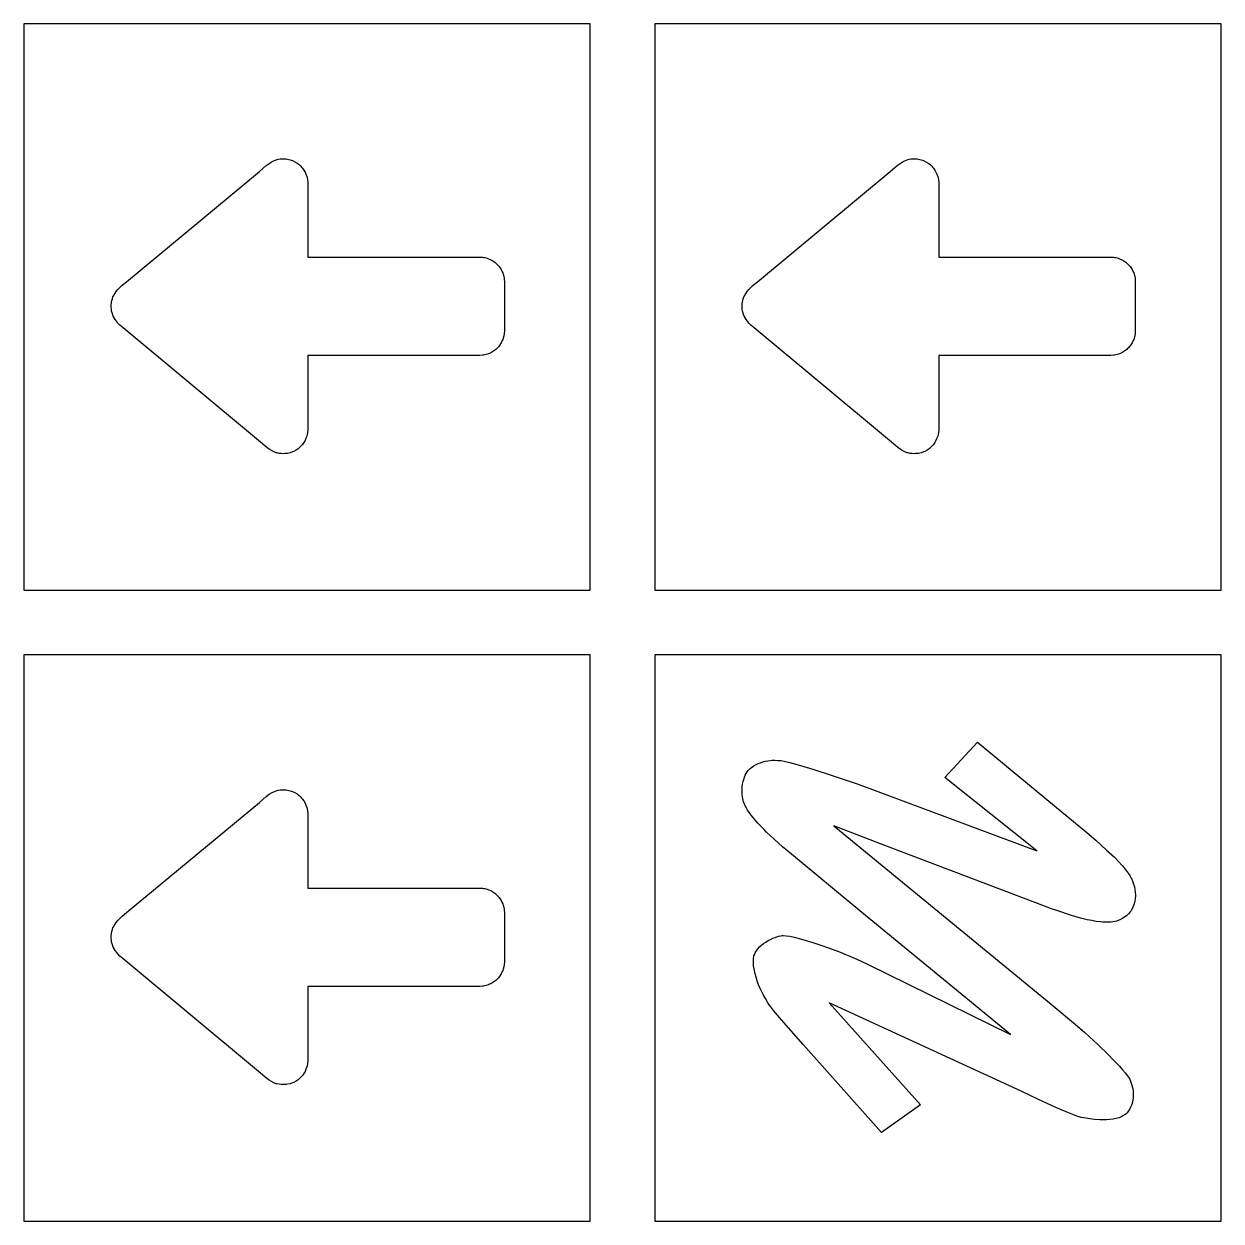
# Model space of a CAD drawing. Header units: metres. Extents: x 0 to 85.7, y 0 to 85.7.
# Drawn here: x 0 to 41.74, y 44 to 85.74 of the extents above; entities that cross this region are included whole.
import ezdxf

# ---------------------------------------------------------------- set-up
doc = ezdxf.new("R2010")
doc.units = ezdxf.units.M

msp = doc.modelspace()

# ---------------------------------------------------------------- linework, layer by layer
for p, q in [((19.7393, 85.7402), (0, 85.7402)), ((0, 85.7402), (0, 66)), ((19.7393, 66), (19.7393, 85.7402)), ((41.7393, 85.7402), (22, 85.7402)), ((22, 85.7402), (22, 66)), ((41.7393, 66), (41.7393, 85.7402)), ((8.65332, 80.9434), (8.73828, 80.9824)), ((8.73828, 80.9824), (8.79883, 81.0029)), ((8.79883, 81.0029), (8.8623, 81.0195)), ((8.8623, 81.0195), (8.92969, 81.0312)), ((8.92969, 81.0312), (9.00195, 81.0371)), ((9.00195, 81.0371), (9.09082, 81.0361)), ((9.09082, 81.0361), (9.14062, 81.0322)), ((9.14062, 81.0322), (9.23633, 81.0166)), ((9.23633, 81.0166), (9.28125, 81.0049)), ((9.28125, 81.0049), (9.3252, 80.9912)), ((9.3252, 80.9912), (9.36816, 80.9756)), ((30.6533, 80.9434), (30.7383, 80.9824)), ((30.7383, 80.9824), (30.7988, 81.0029)), ((30.7988, 81.0029), (30.8623, 81.0195)), ((30.8623, 81.0195), (30.9297, 81.0312)), ((30.9297, 81.0312), (31.002, 81.0371)), ((31.002, 81.0371), (31.0908, 81.0361)), ((31.0908, 81.0361), (31.1406, 81.0322)), ((31.1406, 81.0322), (31.2363, 81.0166)), ((31.2363, 81.0166), (31.2812, 81.0049)), ((31.2812, 81.0049), (31.3252, 80.9912)), ((31.3252, 80.9912), (31.3682, 80.9756)), ((3.57715, 76.7539), (8.20801, 80.5957)), ((8.20801, 80.5957), (8.44922, 80.8047)), ((8.44922, 80.8047), (8.54785, 80.8789)), ((8.54785, 80.8789), (8.65332, 80.9434)), ((9.36816, 80.9756), (9.44922, 80.9375)), ((9.44922, 80.9375), (9.52344, 80.8916)), ((9.52344, 80.8916), (9.55859, 80.8662)), ((9.55859, 80.8662), (9.59277, 80.8389)), ((9.59277, 80.8389), (9.62402, 80.8105)), ((9.62402, 80.8105), (9.6543, 80.7803)), ((9.6543, 80.7803), (9.68262, 80.749)), ((9.68262, 80.749), (9.70996, 80.7158)), ((9.70996, 80.7158), (9.75781, 80.6475)), ((9.75781, 80.6475), (9.7998, 80.5752)), ((9.7998, 80.5752), (9.83398, 80.499)), ((25.5771, 76.7539), (30.208, 80.5957)), ((30.208, 80.5957), (30.4492, 80.8047)), ((30.4492, 80.8047), (30.5479, 80.8789)), ((30.5479, 80.8789), (30.6533, 80.9434)), ((31.3682, 80.9756), (31.4492, 80.9375)), ((31.4492, 80.9375), (31.5234, 80.8916)), ((31.5234, 80.8916), (31.5586, 80.8662)), ((31.5586, 80.8662), (31.5928, 80.8389)), ((31.5928, 80.8389), (31.624, 80.8105)), ((31.624, 80.8105), (31.6543, 80.7803)), ((31.6543, 80.7803), (31.6826, 80.749)), ((31.6826, 80.749), (31.71, 80.7158)), ((31.71, 80.7158), (31.7578, 80.6475)), ((31.7578, 80.6475), (31.7998, 80.5752)), ((31.7998, 80.5752), (31.834, 80.499)), ((9.83398, 80.499), (9.86133, 80.4209)), ((9.86133, 80.4209), (9.87207, 80.3818)), ((9.87207, 80.3818), (9.8877, 80.3018)), ((9.8877, 80.3018), (9.89551, 80.2207)), ((9.89551, 80.2207), (9.89648, 77.6104)), ((31.834, 80.499), (31.8613, 80.4209)), ((31.8613, 80.4209), (31.8721, 80.3818)), ((31.8721, 80.3818), (31.8877, 80.3018)), ((31.8877, 80.3018), (31.8955, 80.2207)), ((31.8955, 80.2207), (31.8965, 77.6104)), ((9.89648, 77.6104), (15.9395, 77.6094)), ((15.9395, 77.6094), (15.9844, 77.6055)), ((15.9844, 77.6055), (16.0283, 77.5996)), ((16.0283, 77.5996), (16.0713, 77.5918)), ((16.0713, 77.5918), (16.1553, 77.5693)), ((16.1553, 77.5693), (16.1963, 77.5547)), ((16.1963, 77.5547), (16.2754, 77.5205)), ((16.2754, 77.5205), (16.3496, 77.4785)), ((16.3496, 77.4785), (16.4189, 77.4287)), ((16.4189, 77.4287), (16.4521, 77.4023)), ((16.4521, 77.4023), (16.5137, 77.3438)), ((16.5137, 77.3438), (16.5693, 77.2793)), ((16.5693, 77.2793), (16.5947, 77.2451)), ((16.5947, 77.2451), (16.6406, 77.1729)), ((31.8965, 77.6104), (37.9395, 77.6094)), ((37.9395, 77.6094), (37.9844, 77.6055)), ((37.9844, 77.6055), (38.0283, 77.5996)), ((38.0283, 77.5996), (38.0713, 77.5918)), ((38.0713, 77.5918), (38.1553, 77.5693)), ((38.1553, 77.5693), (38.1963, 77.5547)), ((38.1963, 77.5547), (38.2754, 77.5205)), ((38.2754, 77.5205), (38.3496, 77.4785)), ((38.3496, 77.4785), (38.4189, 77.4287)), ((38.4189, 77.4287), (38.4521, 77.4023)), ((38.4521, 77.4023), (38.5137, 77.3438)), ((38.5137, 77.3438), (38.5693, 77.2793)), ((38.5693, 77.2793), (38.5947, 77.2451)), ((38.5947, 77.2451), (38.6406, 77.1729)), ((16.6406, 77.1729), (16.6787, 77.0957)), ((16.6787, 77.0957), (16.6953, 77.0566)), ((16.6953, 77.0566), (16.71, 77.0156)), ((16.71, 77.0156), (16.7324, 76.9307)), ((16.7324, 76.9307), (16.7402, 76.8877)), ((16.7402, 76.8877), (16.7461, 76.8438)), ((16.7461, 76.8438), (16.751, 76.7539)), ((38.6406, 77.1729), (38.6787, 77.0957)), ((38.6787, 77.0957), (38.6953, 77.0566)), ((38.6953, 77.0566), (38.71, 77.0156)), ((38.71, 77.0156), (38.7324, 76.9307)), ((38.7324, 76.9307), (38.7402, 76.8877)), ((38.7402, 76.8877), (38.7461, 76.8438)), ((38.7461, 76.8438), (38.751, 76.7539)), ((3.17773, 76.3545), (3.21484, 76.4062)), ((3.21484, 76.4062), (3.27734, 76.4805)), ((3.27734, 76.4805), (3.34863, 76.5537)), ((3.34863, 76.5537), (3.42871, 76.6279)), ((3.42871, 76.6279), (3.57715, 76.7539)), ((16.751, 76.7539), (16.751, 75.04)), ((25.1777, 76.3545), (25.2148, 76.4062)), ((25.2148, 76.4062), (25.2773, 76.4805)), ((25.2773, 76.4805), (25.3486, 76.5537)), ((25.3486, 76.5537), (25.4287, 76.6279)), ((25.4287, 76.6279), (25.5771, 76.7539)), ((38.751, 76.7539), (38.751, 75.04)), ((3.04297, 75.9336), (3.04785, 76.0029)), ((3.04785, 76.0029), (3.05176, 76.0361)), ((3.05176, 76.0361), (3.06445, 76.1006)), ((3.06445, 76.1006), (3.08203, 76.1611)), ((3.08203, 76.1611), (3.10352, 76.2197)), ((3.10352, 76.2197), (3.12988, 76.2754)), ((3.12988, 76.2754), (3.14453, 76.3018)), ((3.14453, 76.3018), (3.17773, 76.3545)), ((25.043, 75.9336), (25.0479, 76.0029)), ((25.0479, 76.0029), (25.0518, 76.0361)), ((25.0518, 76.0361), (25.0645, 76.1006)), ((25.0645, 76.1006), (25.082, 76.1611)), ((25.082, 76.1611), (25.1035, 76.2197)), ((25.1035, 76.2197), (25.1299, 76.2754)), ((25.1299, 76.2754), (25.1445, 76.3018)), ((25.1445, 76.3018), (25.1777, 76.3545)), ((3.04297, 75.8604), (3.04297, 75.9336)), ((3.04785, 75.791), (3.04297, 75.8604)), ((3.05762, 75.7246), (3.04785, 75.791)), ((3.07227, 75.6621), (3.05762, 75.7246)), ((3.08203, 75.6318), (3.07227, 75.6621)), ((3.11621, 75.5459), (3.08203, 75.6318)), ((25.043, 75.8604), (25.043, 75.9336)), ((25.0479, 75.791), (25.043, 75.8604)), ((25.0576, 75.7246), (25.0479, 75.791)), ((25.0723, 75.6621), (25.0576, 75.7246)), ((25.082, 75.6318), (25.0723, 75.6621)), ((25.1162, 75.5459), (25.082, 75.6318)), ((3.14453, 75.4912), (3.11621, 75.5459)), ((3.17773, 75.4385), (3.14453, 75.4912)), ((3.23438, 75.3623), (3.17773, 75.4385)), ((3.27734, 75.3125), (3.23438, 75.3623)), ((3.34863, 75.2393), (3.27734, 75.3125)), ((3.45703, 75.1406), (3.34863, 75.2393)), ((8.18262, 71.2188), (3.45703, 75.1406)), ((25.1445, 75.4912), (25.1162, 75.5459)), ((25.1777, 75.4385), (25.1445, 75.4912)), ((25.2344, 75.3623), (25.1777, 75.4385)), ((25.2773, 75.3125), (25.2344, 75.3623)), ((25.3486, 75.2393), (25.2773, 75.3125)), ((25.457, 75.1406), (25.3486, 75.2393)), ((30.1826, 71.2188), (25.457, 75.1406)), ((16.6953, 74.7373), (16.6787, 74.6973)), ((16.71, 74.7783), (16.6953, 74.7373)), ((16.7324, 74.8623), (16.71, 74.7783)), ((16.7461, 74.9502), (16.7324, 74.8623)), ((16.751, 75.04), (16.7461, 74.9502)), ((38.6953, 74.7373), (38.6787, 74.6973)), ((38.71, 74.7783), (38.6953, 74.7373)), ((38.7324, 74.8623), (38.71, 74.7783)), ((38.7461, 74.9502), (38.7324, 74.8623)), ((38.751, 75.04), (38.7461, 74.9502)), ((16.3496, 74.3154), (16.2754, 74.2734)), ((16.3848, 74.3389), (16.3496, 74.3154)), ((16.4189, 74.3643), (16.3848, 74.3389)), ((16.4521, 74.3916), (16.4189, 74.3643)), ((16.4834, 74.4199), (16.4521, 74.3916)), ((16.5137, 74.4502), (16.4834, 74.4199)), ((16.542, 74.4814), (16.5137, 74.4502)), ((16.5693, 74.5146), (16.542, 74.4814)), ((16.5947, 74.5488), (16.5693, 74.5146)), ((16.6406, 74.6211), (16.5947, 74.5488)), ((16.6787, 74.6973), (16.6406, 74.6211)), ((38.3496, 74.3154), (38.2754, 74.2734)), ((38.3848, 74.3389), (38.3496, 74.3154)), ((38.4189, 74.3643), (38.3848, 74.3389)), ((38.4521, 74.3916), (38.4189, 74.3643)), ((38.4834, 74.4199), (38.4521, 74.3916)), ((38.5137, 74.4502), (38.4834, 74.4199)), ((38.542, 74.4814), (38.5137, 74.4502)), ((38.5693, 74.5146), (38.542, 74.4814)), ((38.5947, 74.5488), (38.5693, 74.5146)), ((38.6406, 74.6211), (38.5947, 74.5488)), ((38.6787, 74.6973), (38.6406, 74.6211)), ((9.89648, 74.1836), (9.89551, 71.5723)), ((15.8936, 74.1836), (9.89648, 74.1836)), ((15.9844, 74.1875), (15.8936, 74.1836)), ((16.0283, 74.1934), (15.9844, 74.1875)), ((16.1143, 74.2119), (16.0283, 74.1934)), ((16.1963, 74.2383), (16.1143, 74.2119)), ((16.2363, 74.2549), (16.1963, 74.2383)), ((16.2754, 74.2734), (16.2363, 74.2549)), ((31.8965, 74.1836), (31.8955, 71.5723)), ((37.8936, 74.1836), (31.8965, 74.1836)), ((37.9844, 74.1875), (37.8936, 74.1836)), ((38.0283, 74.1934), (37.9844, 74.1875)), ((38.1143, 74.2119), (38.0283, 74.1934)), ((38.1963, 74.2383), (38.1143, 74.2119)), ((38.2363, 74.2549), (38.1963, 74.2383)), ((38.2754, 74.2734), (38.2363, 74.2549)), ((9.87207, 71.4121), (9.86133, 71.3721)), ((9.8877, 71.4922), (9.87207, 71.4121)), ((9.89551, 71.5723), (9.8877, 71.4922)), ((31.8721, 71.4121), (31.8613, 71.3721)), ((31.8877, 71.4922), (31.8721, 71.4121)), ((31.8955, 71.5723), (31.8877, 71.4922)), ((8.47363, 70.9697), (8.18262, 71.2188)), ((8.54785, 70.915), (8.47363, 70.9697)), ((9.62402, 70.9834), (9.59277, 70.9551)), ((9.6543, 71.0137), (9.62402, 70.9834)), ((9.70996, 71.0771), (9.6543, 71.0137)), ((9.75781, 71.1465), (9.70996, 71.0771)), ((9.7998, 71.2188), (9.75781, 71.1465)), ((9.83398, 71.2939), (9.7998, 71.2188)), ((9.86133, 71.3721), (9.83398, 71.2939)), ((30.4736, 70.9697), (30.1826, 71.2188)), ((30.5479, 70.915), (30.4736, 70.9697)), ((31.624, 70.9834), (31.5928, 70.9551)), ((31.6543, 71.0137), (31.624, 70.9834)), ((31.71, 71.0771), (31.6543, 71.0137)), ((31.7578, 71.1465), (31.71, 71.0771)), ((31.7998, 71.2188), (31.7578, 71.1465)), ((31.834, 71.2939), (31.7998, 71.2188)), ((31.8613, 71.3721), (31.834, 71.2939)), ((8.62598, 70.8652), (8.54785, 70.915)), ((8.70898, 70.8232), (8.62598, 70.8652)), ((8.79883, 70.79), (8.70898, 70.8232)), ((8.83008, 70.7812), (8.79883, 70.79)), ((8.89551, 70.7676), (8.83008, 70.7812)), ((8.96582, 70.7588), (8.89551, 70.7676)), ((9.04004, 70.7559), (8.96582, 70.7588)), ((9.09082, 70.7578), (9.04004, 70.7559)), ((9.14062, 70.7617), (9.09082, 70.7578)), ((9.18848, 70.7676), (9.14062, 70.7617)), ((9.28125, 70.7881), (9.18848, 70.7676)), ((9.36816, 70.8184), (9.28125, 70.7881)), ((9.40918, 70.8359), (9.36816, 70.8184)), ((9.4873, 70.8779), (9.40918, 70.8359)), ((9.55859, 70.9277), (9.4873, 70.8779)), ((9.59277, 70.9551), (9.55859, 70.9277)), ((30.626, 70.8652), (30.5479, 70.915)), ((30.709, 70.8232), (30.626, 70.8652)), ((30.7988, 70.79), (30.709, 70.8232)), ((30.8301, 70.7812), (30.7988, 70.79)), ((30.8955, 70.7676), (30.8301, 70.7812)), ((30.9658, 70.7588), (30.8955, 70.7676)), ((31.04, 70.7559), (30.9658, 70.7588)), ((31.0908, 70.7578), (31.04, 70.7559)), ((31.1406, 70.7617), (31.0908, 70.7578)), ((31.1885, 70.7676), (31.1406, 70.7617)), ((31.2812, 70.7881), (31.1885, 70.7676)), ((31.3682, 70.8184), (31.2812, 70.7881)), ((31.4092, 70.8359), (31.3682, 70.8184)), ((31.4873, 70.8779), (31.4092, 70.8359)), ((31.5586, 70.9277), (31.4873, 70.8779)), ((31.5928, 70.9551), (31.5586, 70.9277)), ((0, 66), (19.7393, 66)), ((22, 66), (41.7393, 66)), ((19.7393, 63.7402), (0, 63.7402)), ((0, 63.7402), (0, 44)), ((19.7393, 44), (19.7393, 63.7402)), ((41.7402, 63.7402), (22, 63.7402)), ((22, 63.7402), (22, 44)), ((41.7402, 44), (41.7402, 63.7402)), ((32.1123, 59.4609), (33.2432, 60.7002)), ((33.2432, 60.7002), (35.9375, 58.4814)), ((25.2158, 59.6641), (25.2549, 59.7129)), ((25.2549, 59.7129), (25.3223, 59.7783)), ((25.3223, 59.7783), (25.375, 59.8213)), ((25.375, 59.8213), (25.4326, 59.8613)), ((25.4326, 59.8613), (25.4639, 59.8809)), ((25.4639, 59.8809), (25.5303, 59.918)), ((25.5303, 59.918), (25.6025, 59.9521)), ((25.6025, 59.9521), (25.6787, 59.9824)), ((25.6787, 59.9824), (25.7607, 60.0088)), ((25.7607, 60.0088), (25.8467, 60.0312)), ((25.8467, 60.0312), (25.9375, 60.0488)), ((25.9375, 60.0488), (26.0312, 60.0605)), ((26.0312, 60.0605), (26.0801, 60.0645)), ((26.0801, 60.0645), (26.1807, 60.0674)), ((26.1807, 60.0674), (26.2842, 60.0635)), ((26.2842, 60.0635), (26.3916, 60.0527)), ((26.3916, 60.0527), (26.502, 60.0342)), ((26.502, 60.0342), (26.7061, 59.9863)), ((26.7061, 59.9863), (27.0723, 59.8838)), ((27.0723, 59.8838), (27.5029, 59.752)), ((27.5029, 59.752), (28.1758, 59.5361)), ((25.0586, 59.2383), (25.0752, 59.3213)), ((25.0752, 59.3213), (25.0957, 59.4004)), ((25.0957, 59.4004), (25.1201, 59.4756)), ((25.1201, 59.4756), (25.1484, 59.5449)), ((25.1484, 59.5449), (25.1807, 59.6084)), ((25.1807, 59.6084), (25.2158, 59.6641)), ((28.1758, 59.5361), (29.0879, 59.2305)), ((35.3213, 56.9121), (32.1123, 59.4609)), ((8.44922, 58.8047), (8.54785, 58.8789)), ((8.54785, 58.8789), (8.65332, 58.9434)), ((8.65332, 58.9434), (8.73828, 58.9824)), ((8.73828, 58.9824), (8.79883, 59.0029)), ((8.79883, 59.0029), (8.8623, 59.0195)), ((8.8623, 59.0195), (8.92969, 59.0312)), ((8.92969, 59.0312), (9.00195, 59.0371)), ((9.00195, 59.0371), (9.09082, 59.0361)), ((9.09082, 59.0361), (9.14062, 59.0322)), ((9.14062, 59.0322), (9.23633, 59.0166)), ((9.23633, 59.0166), (9.28125, 59.0049)), ((9.28125, 59.0049), (9.3252, 58.9912)), ((9.3252, 58.9912), (9.36816, 58.9756)), ((9.36816, 58.9756), (9.44922, 58.9375)), ((9.44922, 58.9375), (9.52344, 58.8916)), ((9.52344, 58.8916), (9.55859, 58.8662)), ((9.55859, 58.8662), (9.59277, 58.8389)), ((25.04, 58.9746), (25.041, 59.0635)), ((25.0449, 58.8848), (25.04, 58.9746)), ((25.041, 59.0635), (25.0479, 59.1523)), ((25.0547, 58.7949), (25.0449, 58.8848)), ((25.0479, 59.1523), (25.0586, 59.2383)), ((29.0879, 59.2305), (35.3213, 56.9121)), ((3.57715, 54.7539), (8.20801, 58.5957)), ((8.20801, 58.5957), (8.44922, 58.8047)), ((9.59277, 58.8389), (9.62402, 58.8105)), ((9.62402, 58.8105), (9.6543, 58.7803)), ((9.6543, 58.7803), (9.68262, 58.749)), ((9.68262, 58.749), (9.70996, 58.7158)), ((9.70996, 58.7158), (9.75781, 58.6475)), ((9.75781, 58.6475), (9.7998, 58.5752)), ((9.7998, 58.5752), (9.83398, 58.499)), ((9.83398, 58.499), (9.86133, 58.4209)), ((25.0811, 58.6631), (25.0547, 58.7949)), ((25.0938, 58.6201), (25.0811, 58.6631)), ((25.1221, 58.5371), (25.0938, 58.6201)), ((25.1396, 58.4961), (25.1221, 58.5371)), ((25.1807, 58.415), (25.1396, 58.4961)), ((35.9375, 58.4814), (37.0576, 57.5449)), ((9.86133, 58.4209), (9.87207, 58.3818)), ((9.87207, 58.3818), (9.8877, 58.3018)), ((9.8877, 58.3018), (9.89551, 58.2207)), ((9.89551, 58.2207), (9.89648, 55.6104)), ((25.2314, 58.3291), (25.1807, 58.415)), ((25.291, 58.2412), (25.2314, 58.3291)), ((25.3574, 58.1514), (25.291, 58.2412)), ((25.4697, 58.0146), (25.3574, 58.1514)), ((25.5918, 57.876), (25.4697, 58.0146)), ((25.8086, 57.6504), (25.5918, 57.876)), ((25.8965, 57.5635), (25.8086, 57.6504)), ((30.0225, 57.0977), (28.2334, 57.7852)), ((28.2334, 57.7852), (35.8125, 51.5566)), ((26.2939, 57.1875), (25.8965, 57.5635)), ((26.4492, 57.0537), (26.2939, 57.1875)), ((37.0576, 57.5449), (37.3721, 57.2754)), ((37.3721, 57.2754), (37.751, 56.9355)), ((26.7656, 56.7881), (26.4492, 57.0537)), ((29.1475, 54.8193), (26.7656, 56.7881)), ((35.2832, 55.0918), (30.0225, 57.0977)), ((37.751, 56.9355), (38.0195, 56.6826)), ((38.0195, 56.6826), (38.1611, 56.54)), ((38.1611, 56.54), (38.2881, 56.4014)), ((38.2881, 56.4014), (38.3652, 56.3115)), ((38.3652, 56.3115), (38.4346, 56.2236)), ((38.4346, 56.2236), (38.4971, 56.1357)), ((38.4971, 56.1357), (38.5537, 56.0488)), ((38.5537, 56.0488), (38.6025, 55.9609)), ((38.6025, 55.9609), (38.624, 55.918)), ((9.89648, 55.6104), (15.9395, 55.6094)), ((15.9395, 55.6094), (15.9844, 55.6055)), ((15.9844, 55.6055), (16.0283, 55.5996)), ((16.0283, 55.5996), (16.0713, 55.5918)), ((16.0713, 55.5918), (16.1553, 55.5693)), ((16.1553, 55.5693), (16.1963, 55.5547)), ((16.1963, 55.5547), (16.2754, 55.5205)), ((16.2754, 55.5205), (16.3496, 55.4785)), ((38.624, 55.918), (38.6621, 55.8301)), ((38.6621, 55.8301), (38.6924, 55.7422)), ((38.6924, 55.7422), (38.7168, 55.6523)), ((38.7168, 55.6523), (38.7354, 55.5615)), ((38.7354, 55.5615), (38.7471, 55.4697)), ((16.3496, 55.4785), (16.4189, 55.4287)), ((16.4189, 55.4287), (16.4521, 55.4023)), ((16.4521, 55.4023), (16.5137, 55.3438)), ((16.5137, 55.3438), (16.5693, 55.2793)), ((16.5693, 55.2793), (16.5947, 55.2451)), ((16.5947, 55.2451), (16.6406, 55.1729)), ((16.6406, 55.1729), (16.6787, 55.0957)), ((38.7275, 55.1094), (38.7021, 55.0234)), ((38.7363, 55.1533), (38.7275, 55.1094)), ((38.749, 55.2422), (38.7363, 55.1533)), ((38.7471, 55.4697), (38.7529, 55.3789)), ((38.7539, 55.333), (38.749, 55.2422)), ((38.7529, 55.3789), (38.7539, 55.333)), ((3.42871, 54.6279), (3.57715, 54.7539)), ((16.6787, 55.0957), (16.6953, 55.0566)), ((16.6953, 55.0566), (16.71, 55.0156)), ((16.71, 55.0156), (16.7324, 54.9307)), ((16.7324, 54.9307), (16.7402, 54.8877)), ((16.7402, 54.8877), (16.7461, 54.8438)), ((16.7461, 54.8438), (16.751, 54.7539)), ((16.751, 54.7539), (16.751, 53.04)), ((34.3975, 50.5078), (29.1475, 54.8193)), ((35.8271, 54.8896), (35.2832, 55.0918)), ((36.0137, 54.8232), (35.8271, 54.8896)), ((36.5303, 54.6543), (36.0137, 54.8232)), ((38.5117, 54.7109), (38.4766, 54.6768)), ((38.5742, 54.7832), (38.5117, 54.7109)), ((38.6016, 54.8213), (38.5742, 54.7832)), ((38.626, 54.8594), (38.6016, 54.8213)), ((38.6689, 54.9395), (38.626, 54.8594)), ((38.7021, 55.0234), (38.6689, 54.9395)), ((3.10352, 54.2197), (3.12988, 54.2754)), ((3.12988, 54.2754), (3.14453, 54.3018)), ((3.14453, 54.3018), (3.17773, 54.3545)), ((3.17773, 54.3545), (3.21484, 54.4062)), ((3.21484, 54.4062), (3.27734, 54.4805)), ((3.27734, 54.4805), (3.34863, 54.5537)), ((3.34863, 54.5537), (3.42871, 54.6279)), ((36.834, 54.5664), (36.5303, 54.6543)), ((37.0713, 54.5078), (36.834, 54.5664)), ((37.2295, 54.4746), (37.0713, 54.5078)), ((37.3867, 54.4482), (37.2295, 54.4746)), ((37.541, 54.4297), (37.3867, 54.4482)), ((37.6162, 54.4238), (37.541, 54.4297)), ((37.7627, 54.4199), (37.6162, 54.4238)), ((37.833, 54.4219), (37.7627, 54.4199)), ((37.9023, 54.4268), (37.833, 54.4219)), ((37.9688, 54.4346), (37.9023, 54.4268)), ((38.0322, 54.4463), (37.9688, 54.4346)), ((38.0938, 54.4609), (38.0322, 54.4463)), ((38.1514, 54.4795), (38.0938, 54.4609)), ((38.207, 54.502), (38.1514, 54.4795)), ((38.2588, 54.5273), (38.207, 54.502)), ((38.3086, 54.5547), (38.2588, 54.5273)), ((38.3545, 54.583), (38.3086, 54.5547)), ((38.4385, 54.6445), (38.3545, 54.583)), ((38.4766, 54.6768), (38.4385, 54.6445)), ((3.04297, 53.9336), (3.04785, 54.0029)), ((3.04297, 53.8604), (3.04297, 53.9336)), ((3.04785, 53.791), (3.04297, 53.8604)), ((3.04785, 54.0029), (3.05176, 54.0361)), ((3.05176, 54.0361), (3.06445, 54.1006)), ((3.06445, 54.1006), (3.08203, 54.1611)), ((3.08203, 54.1611), (3.10352, 54.2197)), ((26.0254, 53.8223), (26.1084, 53.8604)), ((26.1084, 53.8604), (26.1914, 53.8926)), ((26.1914, 53.8926), (26.2744, 53.9189)), ((26.2744, 53.9189), (26.3145, 53.9297)), ((26.3145, 53.9297), (26.3945, 53.9453)), ((26.3945, 53.9453), (26.4326, 53.9512)), ((26.4326, 53.9512), (26.4746, 53.9541)), ((26.4746, 53.9541), (26.5781, 53.9482)), ((26.5781, 53.9482), (26.708, 53.9287)), ((26.708, 53.9287), (26.8584, 53.8975)), ((26.8584, 53.8975), (27.0264, 53.8555)), ((27.0264, 53.8555), (27.3066, 53.7764)), ((3.05762, 53.7246), (3.04785, 53.791)), ((3.07227, 53.6621), (3.05762, 53.7246)), ((3.08203, 53.6318), (3.07227, 53.6621)), ((3.11621, 53.5459), (3.08203, 53.6318)), ((3.14453, 53.4912), (3.11621, 53.5459)), ((3.17773, 53.4385), (3.14453, 53.4912)), ((3.23438, 53.3623), (3.17773, 53.4385)), ((25.541, 53.4248), (25.5654, 53.459)), ((25.5654, 53.459), (25.5918, 53.4922)), ((25.5918, 53.4922), (25.6514, 53.5576)), ((25.6514, 53.5576), (25.7168, 53.6182)), ((25.7168, 53.6182), (25.7881, 53.6758)), ((25.7881, 53.6758), (25.8633, 53.7295)), ((25.8633, 53.7295), (25.9434, 53.7783)), ((25.9434, 53.7783), (26.0254, 53.8223)), ((27.3066, 53.7764), (27.5059, 53.7148)), ((27.5059, 53.7148), (27.8154, 53.6113)), ((27.8154, 53.6113), (28.0234, 53.5381)), ((28.0234, 53.5381), (28.4307, 53.3857)), ((3.27734, 53.3125), (3.23438, 53.3623)), ((3.34863, 53.2393), (3.27734, 53.3125)), ((3.45703, 53.1406), (3.34863, 53.2393)), ((8.18262, 49.2188), (3.45703, 53.1406)), ((16.751, 53.04), (16.7461, 52.9502)), ((25.4346, 53.0898), (25.4395, 53.1699)), ((25.4346, 53), (25.4346, 53.0898)), ((25.4395, 53.1699), (25.4463, 53.208)), ((25.4463, 53.208), (25.4551, 53.2451)), ((25.4551, 53.2451), (25.4668, 53.2822)), ((25.4668, 53.2822), (25.4814, 53.3184)), ((25.4814, 53.3184), (25.499, 53.3545)), ((25.499, 53.3545), (25.5186, 53.3896)), ((25.5186, 53.3896), (25.541, 53.4248)), ((28.4307, 53.3857), (28.623, 53.3105)), ((28.623, 53.3105), (28.8018, 53.2373)), ((28.8018, 53.2373), (29.041, 53.1338)), ((29.041, 53.1338), (29.4141, 52.958)), ((16.6406, 52.6211), (16.5947, 52.5488)), ((16.6787, 52.6973), (16.6406, 52.6211)), ((16.6953, 52.7373), (16.6787, 52.6973)), ((16.71, 52.7783), (16.6953, 52.7373)), ((16.7324, 52.8623), (16.71, 52.7783)), ((16.7461, 52.9502), (16.7324, 52.8623)), ((25.4424, 52.9014), (25.4346, 53)), ((25.457, 52.7939), (25.4424, 52.9014)), ((25.4932, 52.6211), (25.457, 52.7939)), ((25.5264, 52.499), (25.4932, 52.6211)), ((29.4141, 52.958), (34.3975, 50.5078)), ((9.89648, 52.1836), (9.89551, 49.5723)), ((15.8936, 52.1836), (9.89648, 52.1836)), ((15.9844, 52.1875), (15.8936, 52.1836)), ((16.0283, 52.1934), (15.9844, 52.1875)), ((16.1143, 52.2119), (16.0283, 52.1934)), ((16.1963, 52.2383), (16.1143, 52.2119)), ((16.2363, 52.2549), (16.1963, 52.2383)), ((16.2754, 52.2734), (16.2363, 52.2549)), ((16.3496, 52.3154), (16.2754, 52.2734)), ((16.3848, 52.3389), (16.3496, 52.3154)), ((16.4189, 52.3643), (16.3848, 52.3389)), ((16.4521, 52.3916), (16.4189, 52.3643)), ((16.4834, 52.4199), (16.4521, 52.3916)), ((16.5137, 52.4502), (16.4834, 52.4199)), ((16.542, 52.4814), (16.5137, 52.4502)), ((16.5693, 52.5146), (16.542, 52.4814)), ((16.5947, 52.5488), (16.5693, 52.5146)), ((25.5674, 52.3711), (25.5264, 52.499)), ((25.6162, 52.2393), (25.5674, 52.3711)), ((25.6729, 52.1035), (25.6162, 52.2393)), ((25.7051, 52.0352), (25.6729, 52.1035)), ((25.7744, 51.8955), (25.7051, 52.0352)), ((25.8535, 51.7559), (25.7744, 51.8955)), ((25.9414, 51.6143), (25.8535, 51.7559)), ((25.9883, 51.5439), (25.9414, 51.6143)), ((26.0381, 51.4736), (25.9883, 51.5439)), ((26.1445, 51.335), (26.0381, 51.4736)), ((34.7676, 48.5332), (28.0713, 51.6094)), ((28.0713, 51.6094), (31.2578, 48.0508)), ((35.8125, 51.5566), (36.7373, 50.79)), ((26.2021, 51.2656), (26.1445, 51.335)), ((26.415, 51.0176), (26.2021, 51.2656)), ((27.1699, 50.1582), (26.415, 51.0176)), ((36.7373, 50.79), (36.9873, 50.5693)), ((36.9873, 50.5693), (37.4395, 50.1523)), ((29.8955, 47.0869), (27.1699, 50.1582)), ((37.4395, 50.1523), (37.7988, 49.8066)), ((37.7988, 49.8066), (38.0059, 49.5996)), ((9.83398, 49.2939), (9.7998, 49.2188)), ((9.86133, 49.3721), (9.83398, 49.2939)), ((9.87207, 49.4121), (9.86133, 49.3721)), ((9.8877, 49.4922), (9.87207, 49.4121)), ((9.89551, 49.5723), (9.8877, 49.4922)), ((38.0059, 49.5996), (38.1953, 49.4014)), ((38.1953, 49.4014), (38.3066, 49.2783)), ((38.3066, 49.2783), (38.4023, 49.166)), ((8.47363, 48.9697), (8.18262, 49.2188)), ((8.54785, 48.915), (8.47363, 48.9697)), ((8.62598, 48.8652), (8.54785, 48.915)), ((8.70898, 48.8232), (8.62598, 48.8652)), ((9.4873, 48.8779), (9.40918, 48.8359)), ((9.55859, 48.9277), (9.4873, 48.8779)), ((9.59277, 48.9551), (9.55859, 48.9277)), ((9.62402, 48.9834), (9.59277, 48.9551)), ((9.6543, 49.0137), (9.62402, 48.9834)), ((9.70996, 49.0771), (9.6543, 49.0137)), ((9.75781, 49.1465), (9.70996, 49.0771)), ((9.7998, 49.2188), (9.75781, 49.1465)), ((38.4023, 49.166), (38.4795, 49.0664)), ((38.4795, 49.0664), (38.5352, 48.9824)), ((38.5352, 48.9824), (38.5537, 48.9473)), ((38.5537, 48.9473), (38.583, 48.8789)), ((38.583, 48.8789), (38.6221, 48.7705)), ((8.79883, 48.79), (8.70898, 48.8232)), ((8.83008, 48.7812), (8.79883, 48.79)), ((8.89551, 48.7676), (8.83008, 48.7812)), ((8.96582, 48.7588), (8.89551, 48.7676)), ((9.04004, 48.7559), (8.96582, 48.7588)), ((9.09082, 48.7578), (9.04004, 48.7559)), ((9.14062, 48.7617), (9.09082, 48.7578)), ((9.18848, 48.7676), (9.14062, 48.7617)), ((9.28125, 48.7881), (9.18848, 48.7676)), ((9.36816, 48.8184), (9.28125, 48.7881)), ((9.40918, 48.8359), (9.36816, 48.8184)), ((35.3467, 48.252), (34.7676, 48.5332)), ((38.6221, 48.7705), (38.6426, 48.6953)), ((38.6426, 48.6953), (38.6592, 48.6191)), ((38.6592, 48.6191), (38.6719, 48.54)), ((38.6719, 48.54), (38.6807, 48.4209)), ((38.6807, 48.4209), (38.6777, 48.3018)), ((31.2578, 48.0508), (29.8955, 47.0869)), ((35.9756, 47.9609), (35.3467, 48.252)), ((38.6289, 48.0654), (38.5986, 47.9893)), ((38.6514, 48.1426), (38.6289, 48.0654)), ((38.668, 48.2217), (38.6514, 48.1426)), ((38.6777, 48.3018), (38.668, 48.2217)), ((36.334, 47.8057), (35.9756, 47.9609)), ((36.5723, 47.71), (36.334, 47.8057)), ((36.709, 47.6611), (36.5723, 47.71)), ((36.8223, 47.626), (36.709, 47.6611)), ((36.8682, 47.6152), (36.8223, 47.626)), ((36.958, 47.5977), (36.8682, 47.6152)), ((37.1621, 47.5645), (36.958, 47.5977)), ((38.1348, 47.5889), (38.083, 47.5752)), ((38.1846, 47.6045), (38.1348, 47.5889)), ((38.2314, 47.6221), (38.1846, 47.6045)), ((38.2773, 47.6416), (38.2314, 47.6221)), ((38.3193, 47.6631), (38.2773, 47.6416)), ((38.3594, 47.6875), (38.3193, 47.6631)), ((38.3965, 47.7148), (38.3594, 47.6875)), ((38.4307, 47.7441), (38.3965, 47.7148)), ((38.4609, 47.7754), (38.4307, 47.7441)), ((38.5156, 47.8438), (38.4609, 47.7754)), ((38.5391, 47.8789), (38.5156, 47.8438)), ((38.5605, 47.915), (38.5391, 47.8789)), ((38.5986, 47.9893), (38.5605, 47.915)), ((37.332, 47.5459), (37.1621, 47.5645)), ((37.5078, 47.5332), (37.332, 47.5459)), ((37.6279, 47.5303), (37.5078, 47.5332)), ((37.7461, 47.5332), (37.6279, 47.5303)), ((37.8633, 47.54), (37.7461, 47.5332)), ((37.9756, 47.5547), (37.8633, 47.54)), ((38.083, 47.5752), (37.9756, 47.5547)), ((0, 44), (19.7393, 44)), ((22, 44), (41.7402, 44))]:
    msp.add_line(p, q)

doc.saveas('drawing.dxf')
